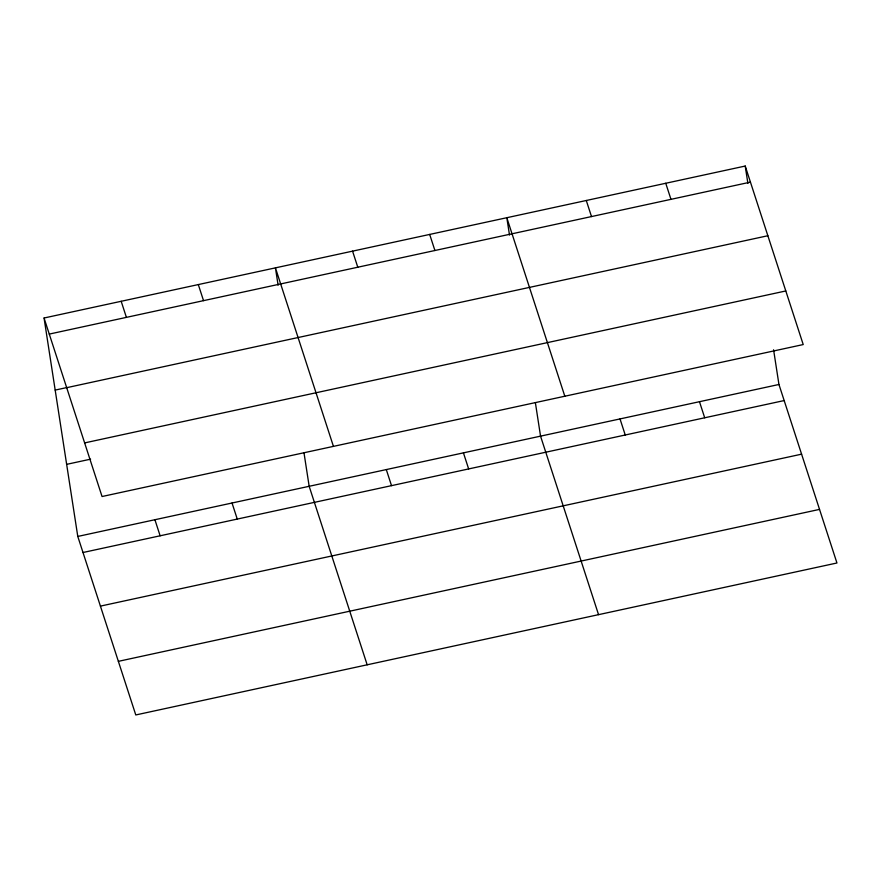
<?xml version="1.0" encoding="UTF-8"?>
<svg xmlns="http://www.w3.org/2000/svg" width="881" height="881" viewBox="0 0 881 881"><rect width="100%" height="100%" fill="white"/><g stroke="black" fill="none" stroke-linecap="round" stroke-linejoin="round"><path stroke-width="1.32" d="M44.05 318.008L745.216 166.046L803.219 344.559L102.053 496.521L44.05 318.008L77.781 536.441L135.784 714.954L836.95 562.992L778.947 384.479L773.584 349.779M49.27 334.086L750.436 182.125M55.184 390.085L67.154 387.497M66.692 387.684L767.858 235.734M84.631 442.912L785.797 290.961M66.648 464.353L90.589 459.166M77.781 536.441L778.947 384.479M83.001 552.508L784.167 400.558M100.423 606.117L801.589 454.167M118.362 661.345L819.528 509.394M665.75 183.27L670.97 199.348M699.481 401.703L704.701 417.781M586.283 200.494L591.503 216.572M620.015 418.927L625.246 435.005M564.82 396.23L506.817 217.717L509.504 235.073M598.551 614.663L540.549 436.15L535.395 402.771M429.686 234.434L434.917 250.512M463.428 452.856L468.648 468.934M352.565 251.151L357.785 267.218M386.296 469.573L391.516 485.651M333.436 446.37L275.434 267.857L278.11 285.213M367.168 664.803L309.165 486.29L304.011 452.922M198.302 284.574L203.533 300.652M232.033 503.007L237.264 519.085M121.182 301.291L126.401 317.369M154.913 519.724L160.133 535.802M745.216 166.046L747.892 183.402"/></g></svg>
